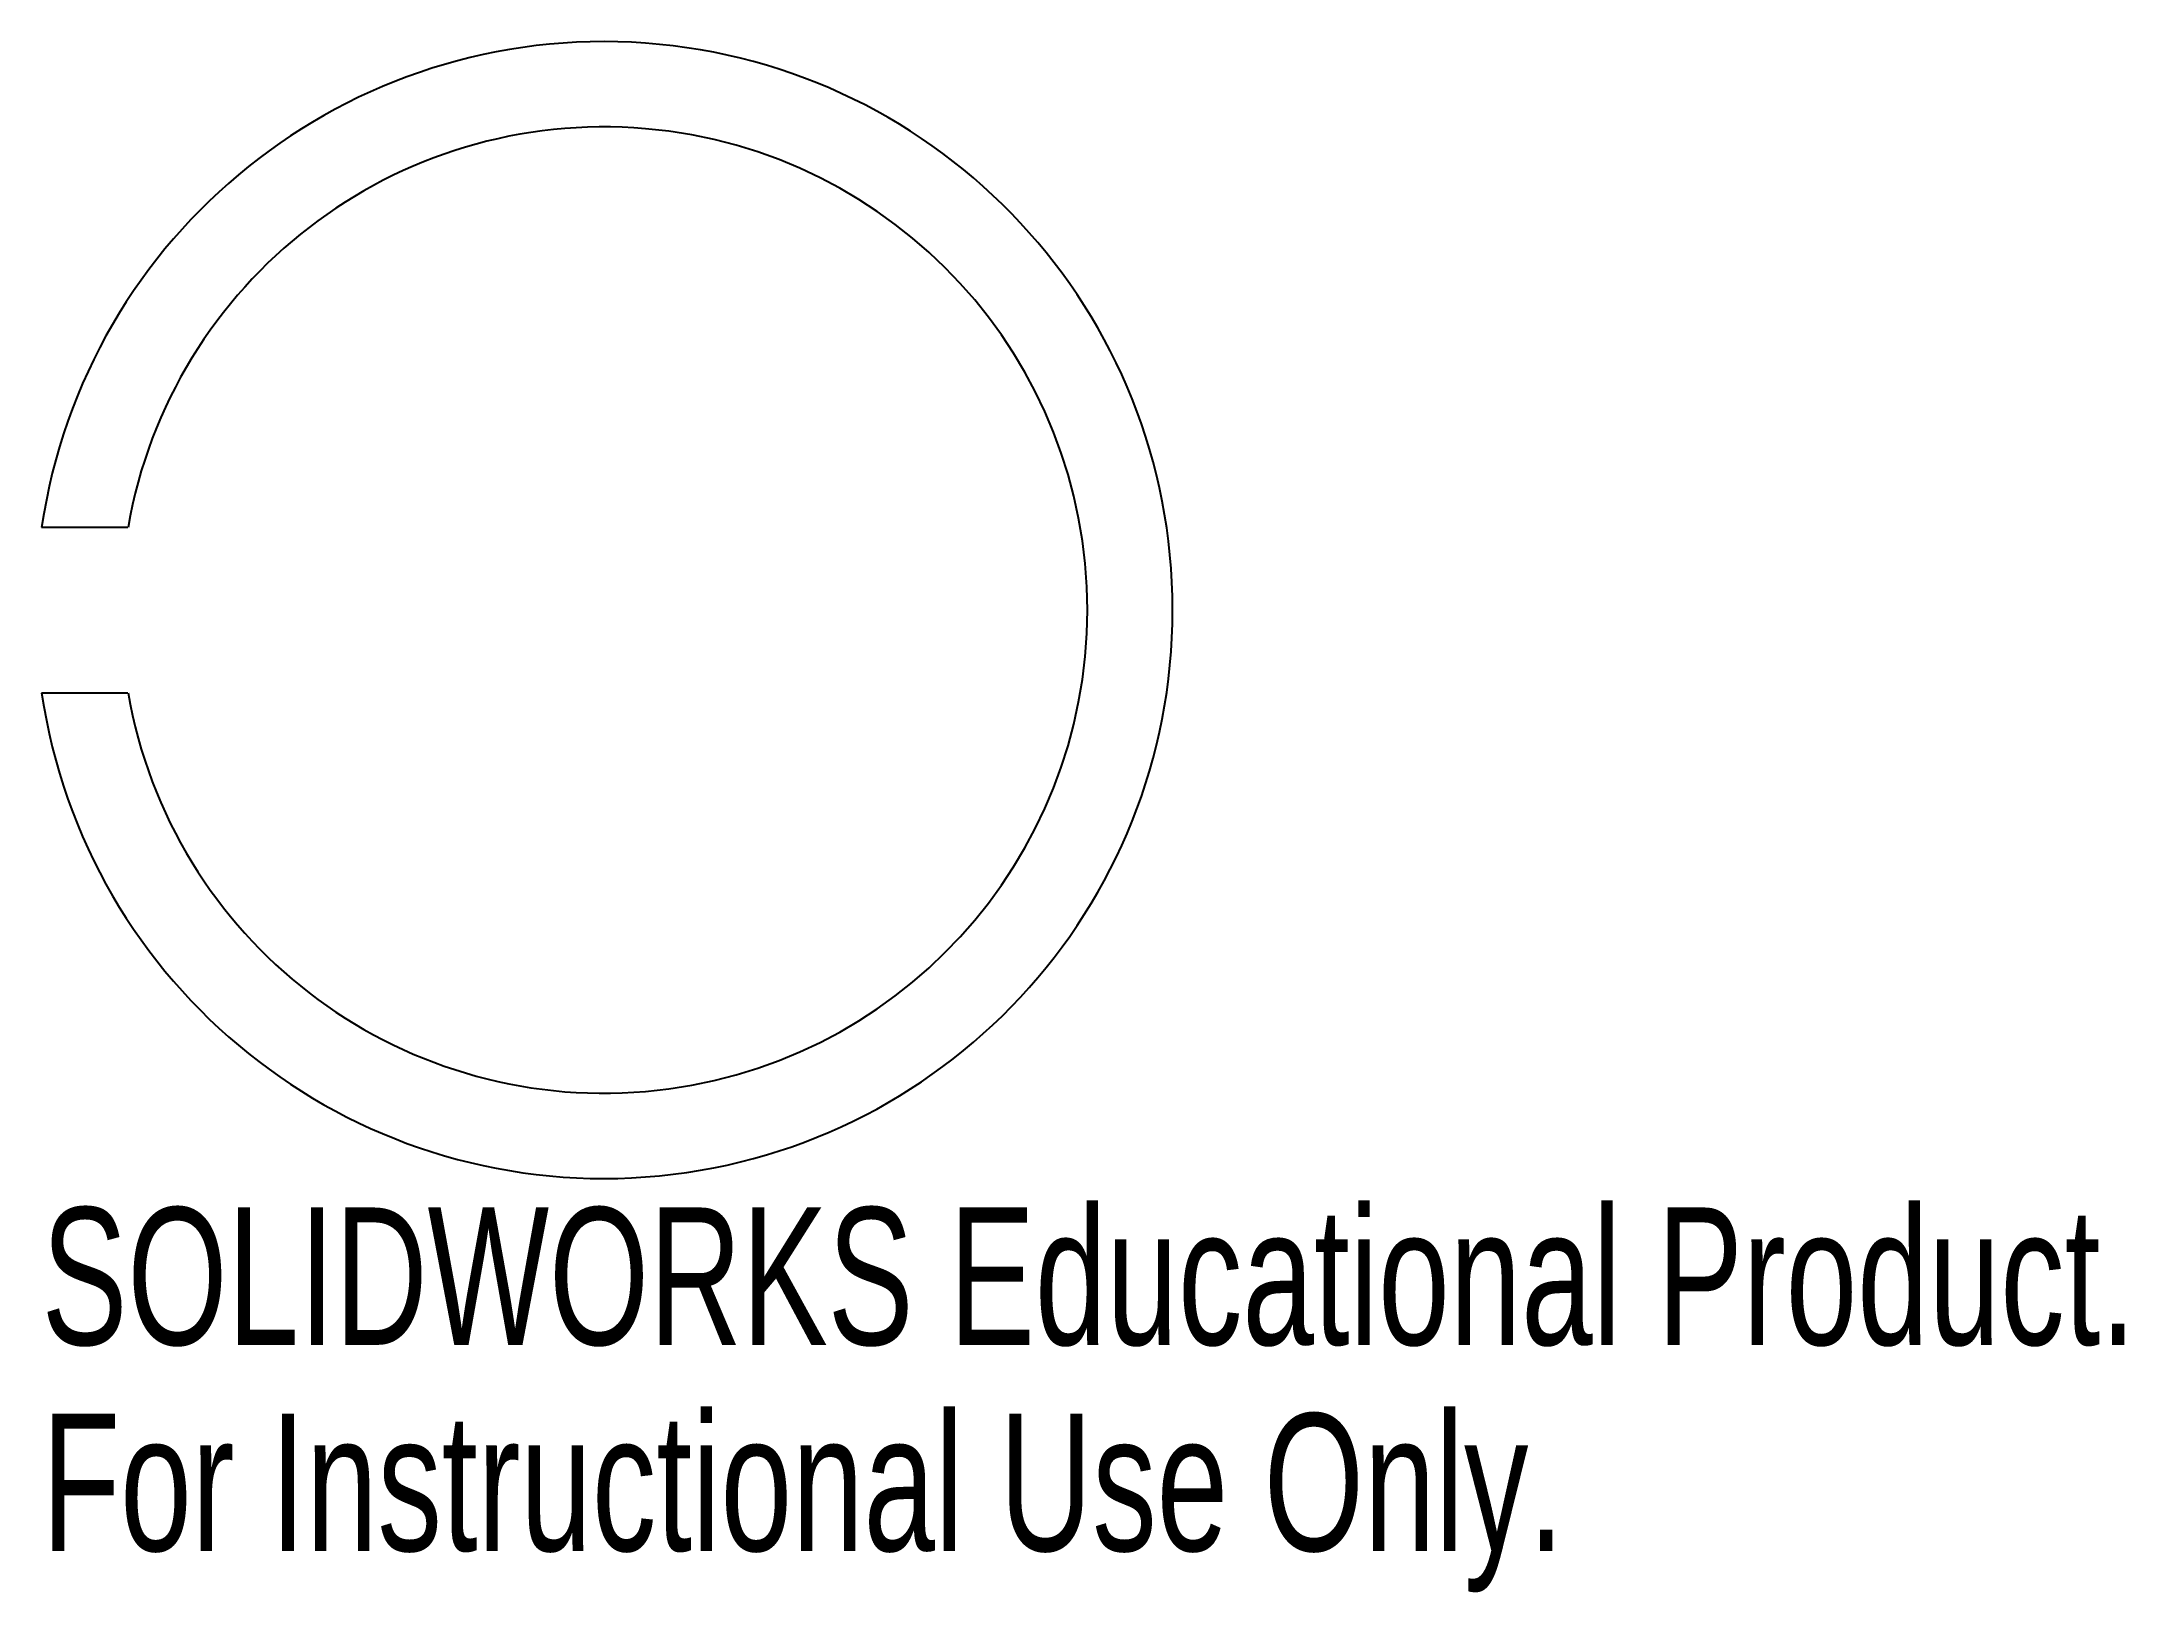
# Model space of a CAD drawing. Header units: millimetres. Extents: x -19.8 to 53.5, y -34.6 to 20.
import ezdxf

# ---------------------------------------------------------------- set-up
doc = ezdxf.new("R2010")
doc.units = ezdxf.units.MM
doc.styles.add('SLDTEXTSTYLE0', font='TXT', dxfattribs={"width": 0.7})

msp = doc.modelspace()

# ---------------------------------------------------------------- linework, layer by layer
at = {"color": 7, "linetype": 'Continuous', "lineweight": 25}
for p, q in [((-16.75, 2.907), (-19.788, 2.907)), ((-19.788, -2.907), (-16.75, -2.907))]:
    msp.add_line(p, q, dxfattribs=at)
for radius, start, end in [(20, 188.35806, 171.64194), (17, 189.84657, 170.15343)]:
    msp.add_arc((0, 0), radius, start, end, dxfattribs=at)

# ---------------------------------------------------------------- texts
at = {"color": 7, "linetype": 'Continuous', "char_height": 4.83362, "attachment_point": 1, "style": 'SLDTEXTSTYLE0'}
for s, insert in [('SOLIDWORKS Educational Product.', (-19.788, -21.02)), ('For Instructional Use Only.', (-19.788, -28.27))]:
    msp.add_mtext(s, dxfattribs=dict(at, insert=insert))

doc.saveas('drawing.dxf')
